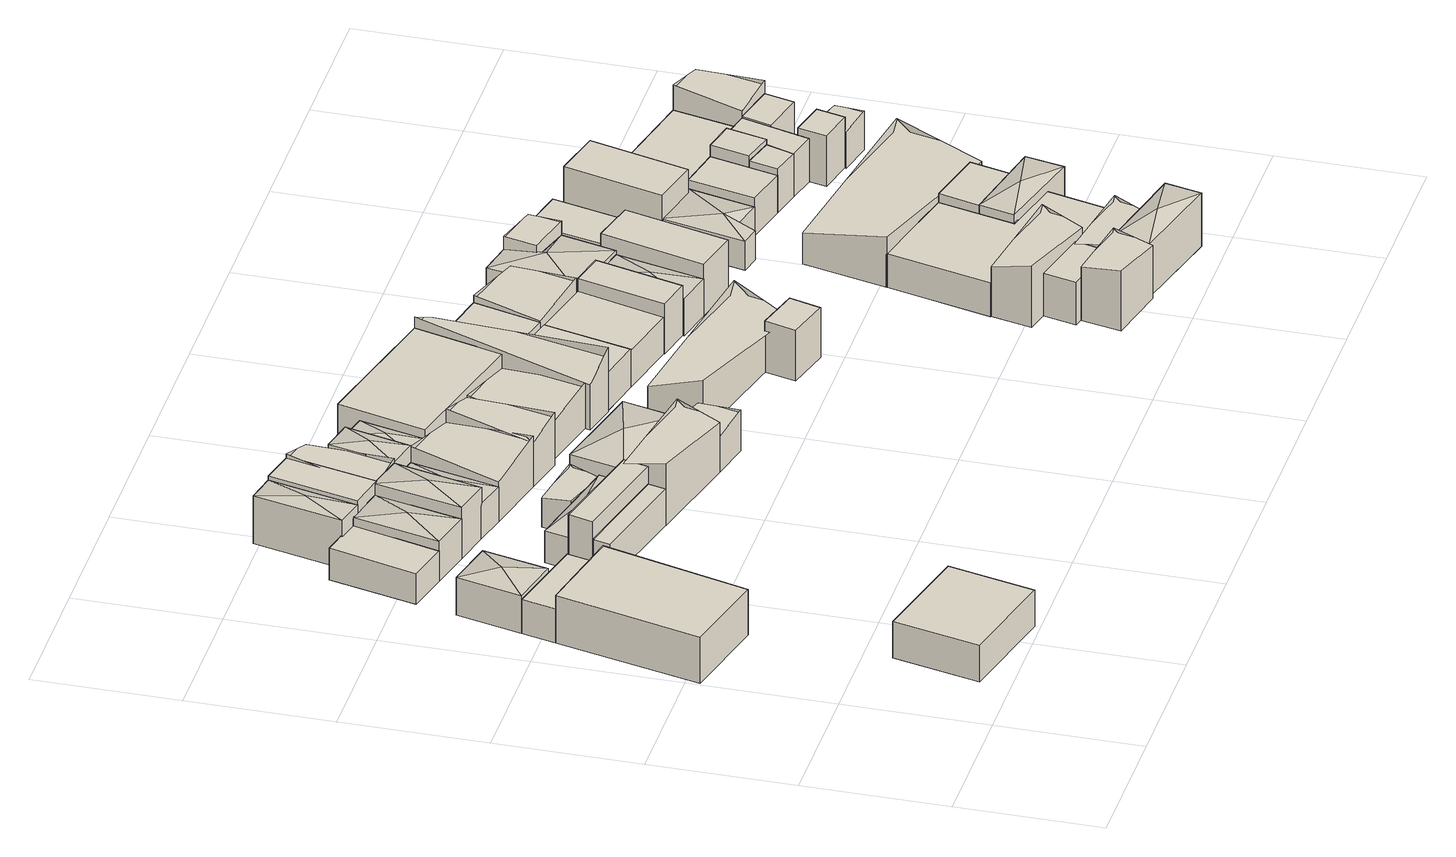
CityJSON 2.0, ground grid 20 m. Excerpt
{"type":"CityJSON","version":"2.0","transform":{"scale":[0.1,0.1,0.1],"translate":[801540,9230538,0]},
"CityObjects":{
"building1":{"type":"Building","attributes":{"Building Type":"Residential","Roof Shape":"flat","Roof Material":"Concrete Aluminum Tile","Roof Material Code":2,"Roof Direction":"northwest","Building Height":5.43,"Roof Slope":5.6,"Footprint Area":183.67,"Solar PV Capacity Low":23,"Solar PV Capacity High":30.2,"Solar Annual Energy Low":33160,"Solar Annual Energy High":43702,"Suitable PV Area":137.29},"geometry":[{"type":"MultiSurface","lod":"2.2","boundaries":[[[0,1,2,3]],[[3,2,4,5]],[[2,1,6,4]],[[1,0,7,6]],[[0,3,5,7]],[[5,4,6,7]]]}]},
"building2":{"type":"Building","attributes":{"Building Type":"Residential","Roof Shape":"shed","Roof Material":"Concrete Aluminum Tile","Roof Material Code":2,"Roof Direction":"northwest","Building Height":6.74,"Roof Slope":12.1,"Footprint Area":270.29,"Solar PV Capacity Low":33.84,"Solar PV Capacity High":44.45,"Solar Annual Energy Low":48800,"Solar Annual Energy High":64314,"Suitable PV Area":202.04},"geometry":[{"type":"MultiSurface","lod":"2.2","boundaries":[[[8,9,10,11]],[[11,10,12,13]],[[10,9,14,12]],[[9,8,15,14]],[[8,11,13,15]],[[13,12,14,15]]]}]},
"building3":{"type":"Building","attributes":{"Building Type":"Residential","Roof Shape":"flat","Roof Material":"Concrete Glazed Tile","Roof Material Code":1,"Roof Direction":"northwest","Building Height":5.1,"Roof Slope":11.7,"Footprint Area":59.29,"Solar PV Capacity Low":7.42,"Solar PV Capacity High":9.75,"Solar Annual Energy Low":10704,"Solar Annual Energy High":14107,"Suitable PV Area":44.32},"geometry":[{"type":"MultiSurface","lod":"2.2","boundaries":[[[16,8,17,18]],[[18,17,19,20]],[[17,8,21,19]],[[8,16,22,21]],[[16,18,20,22]],[[20,19,21,22]]]}]},
"building4":{"type":"Building","attributes":{"Building Type":"Residential","Roof Shape":"hip","Roof Material":"Concrete Aluminum Tile","Roof Material Code":2,"Roof Direction":"northwest","Building Height":5.61,"Roof Slope":27.7,"Footprint Area":67.45,"Solar PV Capacity Low":8.45,"Solar PV Capacity High":11.09,"Solar Annual Energy Low":12178,"Solar Annual Energy High":16049,"Suitable PV Area":50.42},"geometry":[{"type":"MultiSurface","lod":"2.2","boundaries":[[[23,16,24,25]],[[25,24,26,27]],[[24,16,28,26]],[[16,23,29,28]],[[23,25,27,29]],[[27,26,30]],[[26,28,30]],[[28,29,30]],[[29,27,30]]]}]},
"building5":{"type":"Building","attributes":{"Building Type":"Residential","Roof Shape":"shed","Roof Material":"Concrete Aluminum Tile","Roof Material Code":2,"Roof Direction":"northwest","Building Height":4.45,"Roof Slope":16.1,"Footprint Area":76.56,"Solar PV Capacity Low":9.59,"Solar PV Capacity High":12.59,"Solar Annual Energy Low":13823,"Solar Annual Energy High":18217,"Suitable PV Area":57.23},"geometry":[{"type":"MultiSurface","lod":"2.2","boundaries":[[[31,32,33,34]],[[34,33,35,36]],[[33,32,37,35]],[[32,31,38,37]],[[31,34,36,38]],[[36,35,37,38]]]}]},
"building6":{"type":"Building","attributes":{"Building Type":"Residential","Roof Shape":"hip","Roof Material":"Concrete Aluminum Tile","Roof Material Code":2,"Roof Direction":"northwest","Building Height":5.89,"Roof Slope":29.5,"Footprint Area":74.13,"Solar PV Capacity Low":9.28,"Solar PV Capacity High":12.19,"Solar Annual Energy Low":13384,"Solar Annual Energy High":17639,"Suitable PV Area":55.41},"geometry":[{"type":"MultiSurface","lod":"2.2","boundaries":[[[39,34,40,41]],[[41,40,42,43]],[[40,34,44,42]],[[34,39,45,44]],[[39,41,43,45]],[[43,42,46]],[[42,44,46]],[[44,45,46]],[[45,43,46]]]}]},
"building7":{"type":"Building","attributes":{"Building Type":"Residential","Roof Shape":"flat","Roof Material":"Asbestos Sheet","Roof Material Code":4,"Roof Direction":"northwest","Building Height":5.39,"Roof Slope":10.5,"Footprint Area":37.2,"Solar PV Capacity Low":4.66,"Solar PV Capacity High":6.12,"Solar Annual Energy Low":6716,"Solar Annual Energy High":8851,"Suitable PV Area":27.81},"geometry":[{"type":"MultiSurface","lod":"2.2","boundaries":[[[47,48,49,50]],[[50,49,51,52]],[[49,48,53,51]],[[48,47,54,53]],[[47,50,52,54]],[[52,51,53,54]]]}]},
"building8":{"type":"Building","attributes":{"Building Type":"Residential","Roof Shape":"shed","Roof Material":"Asbestos Sheet","Roof Material Code":4,"Roof Direction":"northwest","Building Height":7.97,"Roof Slope":11.5,"Footprint Area":52.42,"Solar PV Capacity Low":6.56,"Solar PV Capacity High":8.62,"Solar Annual Energy Low":9465,"Solar Annual Energy High":12474,"Suitable PV Area":39.19},"geometry":[{"type":"MultiSurface","lod":"2.2","boundaries":[[[50,49,55,56]],[[56,55,57,58]],[[55,49,59,57]],[[49,50,60,59]],[[50,56,58,60]],[[58,57,59,60]]]}]},
"building9":{"type":"Building","attributes":{"Building Type":"Residential","Roof Shape":"hip","Roof Material":"Concrete Aluminum Tile","Roof Material Code":2,"Roof Direction":"northwest","Building Height":7.11,"Roof Slope":25.4,"Footprint Area":53.16,"Solar PV Capacity Low":6.66,"Solar PV Capacity High":8.74,"Solar Annual Energy Low":9598,"Solar Annual Energy High":12650,"Suitable PV Area":39.74},"geometry":[{"type":"MultiSurface","lod":"2.2","boundaries":[[[61,62,63,64]],[[64,63,65,66]],[[63,62,67,65]],[[62,61,68,67]],[[61,64,66,68]],[[66,65,69]],[[65,67,69]],[[67,68,69]],[[68,66,69]]]}]},
"building10":{"type":"Building","attributes":{"Building Type":"Residential","Roof Shape":"hip","Roof Material":"Asbestos Sheet","Roof Material Code":4,"Roof Direction":"northwest","Building Height":4.75,"Roof Slope":25,"Footprint Area":51.62,"Solar PV Capacity Low":6.46,"Solar PV Capacity High":8.49,"Solar Annual Energy Low":9319,"Solar Annual Energy High":12282,"Suitable PV Area":38.58},"geometry":[{"type":"MultiSurface","lod":"2.2","boundaries":[[[70,56,55,71]],[[71,55,72,73]],[[55,56,74,72]],[[56,70,75,74]],[[70,71,73,75]],[[73,72,76]],[[72,74,76]],[[74,75,76]],[[75,73,76]]]}]},
"building11":{"type":"Building","attributes":{"Building Type":"Residential","Roof Shape":"hip","Roof Material":"Concrete Aluminum Tile","Roof Material Code":2,"Roof Direction":"northwest","Building Height":7.61,"Roof Slope":29.6,"Footprint Area":67.75,"Solar PV Capacity Low":8.48,"Solar PV Capacity High":11.14,"Solar Annual Energy Low":12231,"Solar Annual Energy High":16120,"Suitable PV Area":50.64},"geometry":[{"type":"MultiSurface","lod":"2.2","boundaries":[[[77,78,40,79]],[[79,40,80,81]],[[40,78,82,80]],[[78,77,83,82]],[[77,79,81,83]],[[81,80,84]],[[80,82,84]],[[82,83,84]],[[83,81,84]]]}]},
"building12":{"type":"Building","attributes":{"Building Type":"Residential","Roof Shape":"flat","Roof Material":"Asbestos Sheet","Roof Material Code":4,"Roof Direction":"northwest","Building Height":7.69,"Roof Slope":10.2,"Footprint Area":67.09,"Solar PV Capacity Low":8.4,"Solar PV Capacity High":11.03,"Solar Annual Energy Low":12112,"Solar Annual Energy High":15962,"Suitable PV Area":50.15},"geometry":[{"type":"MultiSurface","lod":"2.2","boundaries":[[[85,64,63,86]],[[86,63,87,88]],[[63,64,89,87]],[[64,85,90,89]],[[85,86,88,90]],[[88,87,89,90]]]}]},
"building13":{"type":"Building","attributes":{"Building Type":"Residential","Roof Shape":"gable","Roof Material":"Concrete Aluminum Tile","Roof Material Code":2,"Roof Direction":"northwest","Building Height":4.35,"Roof Slope":25.2,"Footprint Area":32.32,"Solar PV Capacity Low":4.05,"Solar PV Capacity High":5.31,"Solar Annual Energy Low":5835,"Solar Annual Energy High":7690,"Suitable PV Area":24.16},"geometry":[{"type":"MultiSurface","lod":"2.2","boundaries":[[[91,92,71,93]],[[93,71,94,95]],[[71,92,96,94]],[[92,91,97,96]],[[91,93,95,97]],[[95,94,96,97]]]}]},
"building14":{"type":"Building","attributes":{"Building Type":"Residential","Roof Shape":"hip","Roof Material":"Asbestos Sheet","Roof Material Code":4,"Roof Direction":"northwest","Building Height":5.22,"Roof Slope":28.4,"Footprint Area":57.18,"Solar PV Capacity Low":7.16,"Solar PV Capacity High":9.4,"Solar Annual Energy Low":10323,"Solar Annual Energy High":13605,"Suitable PV Area":42.74},"geometry":[{"type":"MultiSurface","lod":"2.2","boundaries":[[[77,98,99,100]],[[100,99,101,102]],[[99,98,103,101]],[[98,77,104,103]],[[77,100,102,104]],[[102,101,105]],[[101,103,105]],[[103,104,105]],[[104,102,105]]]}]},
"building15":{"type":"Building","attributes":{"Building Type":"Residential","Roof Shape":"gable","Roof Material":"Concrete Aluminum Tile","Roof Material Code":2,"Roof Direction":"northwest","Building Height":6.7,"Roof Slope":31.9,"Footprint Area":67.91,"Solar PV Capacity Low":8.5,"Solar PV Capacity High":11.17,"Solar Annual Energy Low":12260,"Solar Annual Energy High":16158,"Suitable PV Area":50.76},"geometry":[{"type":"MultiSurface","lod":"2.2","boundaries":[[[106,78,77,107]],[[107,77,108,109]],[[77,78,110,108]],[[78,106,111,110]],[[106,107,109,111]],[[109,108,110,111]]]}]},
"building16":{"type":"Building","attributes":{"Building Type":"Residential","Roof Shape":"gable","Roof Material":"Asbestos Sheet","Roof Material Code":4,"Roof Direction":"northwest","Building Height":7.39,"Roof Slope":30.8,"Footprint Area":87.04,"Solar PV Capacity Low":10.9,"Solar PV Capacity High":14.31,"Solar Annual Energy Low":15715,"Solar Annual Energy High":20711,"Suitable PV Area":65.07},"geometry":[{"type":"MultiSurface","lod":"2.2","boundaries":[[[112,113,114,55]],[[55,114,115,116]],[[114,113,117,115]],[[113,112,118,117]],[[112,55,116,118]],[[116,115,117,118]]]}]},
"building17":{"type":"Building","attributes":{"Building Type":"Residential","Roof Shape":"hip","Roof Material":"Concrete Aluminum Tile","Roof Material Code":2,"Roof Direction":"northwest","Building Height":7.71,"Roof Slope":25.7,"Footprint Area":42.96,"Solar PV Capacity Low":5.38,"Solar PV Capacity High":7.06,"Solar Annual Energy Low":7756,"Solar Annual Energy High":10222,"Suitable PV Area":32.11},"geometry":[{"type":"MultiSurface","lod":"2.2","boundaries":[[[119,120,77,100]],[[100,77,121,122]],[[77,120,123,121]],[[120,119,124,123]],[[119,100,122,124]],[[122,121,125]],[[121,123,125]],[[123,124,125]],[[124,122,125]]]}]},
"building18":{"type":"Building","attributes":{"Building Type":"Residential","Roof Shape":"gable","Roof Material":"Concrete Aluminum Tile","Roof Material Code":2,"Roof Direction":"northwest","Building Height":5.86,"Roof Slope":34.8,"Footprint Area":117.29,"Solar PV Capacity Low":14.69,"Solar PV Capacity High":19.29,"Solar Annual Energy Low":21176,"Solar Annual Energy High":27908,"Suitable PV Area":87.67},"geometry":[{"type":"MultiSurface","lod":"2.2","boundaries":[[[100,99,126,127]],[[127,126,128,129]],[[126,99,130,128]],[[99,100,131,130]],[[100,127,129,131]],[[129,128,130,131]]]}]},
"building19":{"type":"Building","attributes":{"Building Type":"Residential","Roof Shape":"hip","Roof Material":"Concrete Aluminum Tile","Roof Material Code":2,"Roof Direction":"northwest","Building Height":6.49,"Roof Slope":27.9,"Footprint Area":109.68,"Solar PV Capacity Low":13.73,"Solar PV Capacity High":18.04,"Solar Annual Energy Low":19802,"Solar Annual Energy High":26097,"Suitable PV Area":81.98},"geometry":[{"type":"MultiSurface","lod":"2.2","boundaries":[[[93,55,114,132]],[[132,114,133,134]],[[114,55,135,133]],[[55,93,136,135]],[[93,132,134,136]],[[134,133,137]],[[133,135,137]],[[135,136,137]],[[136,134,137]]]}]},
"building20":{"type":"Building","attributes":{"Building Type":"Residential","Roof Shape":"hip","Roof Material":"Concrete Aluminum Tile","Roof Material Code":2,"Roof Direction":"northwest","Building Height":6.54,"Roof Slope":29.7,"Footprint Area":36.86,"Solar PV Capacity Low":4.62,"Solar PV Capacity High":6.06,"Solar Annual Energy Low":6655,"Solar Annual Energy High":8771,"Suitable PV Area":27.55},"geometry":[{"type":"MultiSurface","lod":"2.2","boundaries":[[[119,100,138,139]],[[139,138,140,141]],[[138,100,142,140]],[[100,119,143,142]],[[119,139,141,143]],[[141,140,144]],[[140,142,144]],[[142,143,144]],[[143,141,144]]]}]},
"building21":{"type":"Building","attributes":{"Building Type":"Residential","Roof Shape":"gable","Roof Material":"Concrete Aluminum Tile","Roof Material Code":2,"Roof Direction":"northwest","Building Height":6.49,"Roof Slope":28.7,"Footprint Area":70.98,"Solar PV Capacity Low":8.89,"Solar PV Capacity High":11.67,"Solar Annual Energy Low":12815,"Solar Annual Energy High":16890,"Suitable PV Area":53.06},"geometry":[{"type":"MultiSurface","lod":"2.2","boundaries":[[[145,127,126,146]],[[146,126,147,148]],[[126,127,149,147]],[[127,145,150,149]],[[145,146,148,150]],[[148,147,149,150]]]}]},
"building22":{"type":"Building","attributes":{"Building Type":"Residential","Roof Shape":"gable","Roof Material":"Concrete Aluminum Tile","Roof Material Code":2,"Roof Direction":"northwest","Building Height":5.32,"Roof Slope":31.2,"Footprint Area":34.98,"Solar PV Capacity Low":4.38,"Solar PV Capacity High":5.75,"Solar Annual Energy Low":6316,"Solar Annual Energy High":8324,"Suitable PV Area":26.15},"geometry":[{"type":"MultiSurface","lod":"2.2","boundaries":[[[113,151,152,114]],[[114,152,153,154]],[[152,151,155,153]],[[151,113,156,155]],[[113,114,154,156]],[[154,153,155,156]]]}]},
"building23":{"type":"Building","attributes":{"Building Type":"Residential","Roof Shape":"gable","Roof Material":"Concrete Aluminum Tile","Roof Material Code":2,"Roof Direction":"northwest","Building Height":5.48,"Roof Slope":29.1,"Footprint Area":112.73,"Solar PV Capacity Low":14.11,"Solar PV Capacity High":18.54,"Solar Annual Energy Low":20353,"Solar Annual Energy High":26824,"Suitable PV Area":84.27},"geometry":[{"type":"MultiSurface","lod":"2.2","boundaries":[[[145,157,158,159]],[[159,158,160,161]],[[158,157,162,160]],[[157,145,163,162]],[[145,159,161,163]],[[161,160,162,163]]]}]},
"building24":{"type":"Building","attributes":{"Building Type":"Residential","Roof Shape":"shed","Roof Material":"Concrete Aluminum Tile","Roof Material Code":2,"Roof Direction":"northwest","Building Height":7.65,"Roof Slope":13.8,"Footprint Area":258.66,"Solar PV Capacity Low":32.39,"Solar PV Capacity High":42.54,"Solar Annual Energy Low":46700,"Solar Annual Energy High":61546,"Suitable PV Area":193.35},"geometry":[{"type":"MultiSurface","lod":"2.2","boundaries":[[[164,138,159,165]],[[165,159,166,167]],[[159,138,168,166]],[[138,164,169,168]],[[164,165,167,169]],[[167,166,168,169]]]}]},
"building25":{"type":"Building","attributes":{"Building Type":"Residential","Roof Shape":"gable","Roof Material":"Concrete Aluminum Tile","Roof Material Code":2,"Roof Direction":"northwest","Building Height":6.69,"Roof Slope":33,"Footprint Area":123.91,"Solar PV Capacity Low":15.51,"Solar PV Capacity High":20.38,"Solar Annual Energy Low":22371,"Solar Annual Energy High":29483,"Suitable PV Area":92.62},"geometry":[{"type":"MultiSurface","lod":"2.2","boundaries":[[[170,165,171,172]],[[172,171,173,174]],[[171,165,175,173]],[[165,170,176,175]],[[170,172,174,176]],[[174,173,175,176]]]}]},
"building26":{"type":"Building","attributes":{"Building Type":"Residential","Roof Shape":"shed","Roof Material":"Concrete Aluminum Tile","Roof Material Code":2,"Roof Direction":"northwest","Building Height":5.7,"Roof Slope":10.5,"Footprint Area":78.98,"Solar PV Capacity Low":9.89,"Solar PV Capacity High":12.99,"Solar Annual Energy Low":14259,"Solar Annual Energy High":18792,"Suitable PV Area":59.04},"geometry":[{"type":"MultiSurface","lod":"2.2","boundaries":[[[177,178,179,180]],[[180,179,181,182]],[[179,178,183,181]],[[178,177,184,183]],[[177,180,182,184]],[[182,181,183,184]]]}]},
"building27":{"type":"Building","attributes":{"Building Type":"Residential","Roof Shape":"gable","Roof Material":"Concrete Aluminum Tile","Roof Material Code":2,"Roof Direction":"northwest","Building Height":4.54,"Roof Slope":32.8,"Footprint Area":179.78,"Solar PV Capacity Low":22.51,"Solar PV Capacity High":29.56,"Solar Annual Energy Low":32458,"Solar Annual Energy High":42777,"Suitable PV Area":134.38},"geometry":[{"type":"MultiSurface","lod":"2.2","boundaries":[[[185,186,187,188]],[[188,187,189,190]],[[187,186,191,189]],[[186,185,192,191]],[[185,188,190,192]],[[190,189,191,192]]]}]},
"building28":{"type":"Building","attributes":{"Building Type":"Residential","Roof Shape":"shed","Roof Material":"Concrete Aluminum Tile","Roof Material Code":2,"Roof Direction":"northwest","Building Height":7.43,"Roof Slope":13.1,"Footprint Area":28.15,"Solar PV Capacity Low":3.53,"Solar PV Capacity High":4.63,"Solar Annual Energy Low":5083,"Solar Annual Energy High":6699,"Suitable PV Area":21.05},"geometry":[{"type":"MultiSurface","lod":"2.2","boundaries":[[[187,193,194,195]],[[195,194,196,197]],[[194,193,198,196]],[[193,187,199,198]],[[187,195,197,199]],[[197,196,198,199]]]}]},
"building29":{"type":"Building","attributes":{"Building Type":"Residential","Roof Shape":"shed","Roof Material":"Concrete Aluminum Tile","Roof Material Code":2,"Roof Direction":"northwest","Building Height":6.75,"Roof Slope":11.3,"Footprint Area":50.5,"Solar PV Capacity Low":6.32,"Solar PV Capacity High":8.3,"Solar Annual Energy Low":9117,"Solar Annual Energy High":12015,"Suitable PV Area":37.75},"geometry":[{"type":"MultiSurface","lod":"2.2","boundaries":[[[200,201,202,203]],[[203,202,204,205]],[[202,201,206,204]],[[201,200,207,206]],[[200,203,205,207]],[[205,204,206,207]]]}]},
"building30":{"type":"Building","attributes":{"Building Type":"Residential","Roof Shape":"shed","Roof Material":"Concrete Aluminum Tile","Roof Material Code":2,"Roof Direction":"northwest","Building Height":5.36,"Roof Slope":19.1,"Footprint Area":113.37,"Solar PV Capacity Low":14.19,"Solar PV Capacity High":18.64,"Solar Annual Energy Low":20468,"Solar Annual Energy High":26976,"Suitable PV Area":84.74},"geometry":[{"type":"MultiSurface","lod":"2.2","boundaries":[[[180,179,208,209]],[[209,208,210,211]],[[208,179,212,210]],[[179,180,182,212]],[[180,209,211,182]],[[211,210,212,182]]]}]},
"building31":{"type":"Building","attributes":{"Building Type":"Residential","Roof Shape":"gable","Roof Material":"Concrete Aluminum Tile","Roof Material Code":2,"Roof Direction":"northwest","Building Height":6.89,"Roof Slope":28.4,"Footprint Area":92.4,"Solar PV Capacity Low":11.57,"Solar PV Capacity High":15.2,"Solar Annual Energy Low":16683,"Solar Annual Energy High":21987,"Suitable PV Area":69.07},"geometry":[{"type":"MultiSurface","lod":"2.2","boundaries":[[[203,202,213,214]],[[214,213,215,216]],[[213,202,217,215]],[[202,203,218,217]],[[203,214,216,218]],[[216,215,217,218]]]}]},
"building32":{"type":"Building","attributes":{"Building Type":"Residential","Roof Shape":"shed","Roof Material":"Concrete Aluminum Tile","Roof Material Code":2,"Roof Direction":"northwest","Building Height":7.4,"Roof Slope":17.3,"Footprint Area":60.34,"Solar PV Capacity Low":7.56,"Solar PV Capacity High":9.92,"Solar Annual Energy Low":10895,"Solar Annual Energy High":14358,"Suitable PV Area":45.11},"geometry":[{"type":"MultiSurface","lod":"2.2","boundaries":[[[219,220,221,222]],[[222,221,223,224]],[[221,220,225,223]],[[220,219,226,225]],[[219,222,224,226]],[[224,223,225,226]]]}]},
"building33":{"type":"Building","attributes":{"Building Type":"Residential","Roof Shape":"gable","Roof Material":"Concrete Aluminum Tile","Roof Material Code":2,"Roof Direction":"northwest","Building Height":7.88,"Roof Slope":30.9,"Footprint Area":48.87,"Solar PV Capacity Low":6.12,"Solar PV Capacity High":8.04,"Solar Annual Energy Low":8823,"Solar Annual Energy High":11627,"Suitable PV Area":36.53},"geometry":[{"type":"MultiSurface","lod":"2.2","boundaries":[[[227,228,229,230]],[[230,229,231,232]],[[229,228,233,231]],[[228,227,234,233]],[[227,230,232,234]],[[232,231,233,234]]]}]},
"building34":{"type":"Building","attributes":{"Building Type":"Residential","Roof Shape":"hip","Roof Material":"Concrete Aluminum Tile","Roof Material Code":2,"Roof Direction":"northwest","Building Height":5.47,"Roof Slope":28.7,"Footprint Area":67.12,"Solar PV Capacity Low":8.4,"Solar PV Capacity High":11.04,"Solar Annual Energy Low":12118,"Solar Annual Energy High":15970,"Suitable PV Area":50.17},"geometry":[{"type":"MultiSurface","lod":"2.2","boundaries":[[[235,222,236,237]],[[237,236,238,239]],[[236,222,240,238]],[[222,235,241,240]],[[235,237,239,241]],[[239,238,242]],[[238,240,242]],[[240,241,242]],[[241,239,242]]]}]},
"building35":{"type":"Building","attributes":{"Building Type":"Residential","Roof Shape":"flat","Roof Material":"Concrete Aluminum Tile","Roof Material Code":2,"Roof Direction":"northwest","Building Height":6.3,"Roof Slope":5.4,"Footprint Area":41.97,"Solar PV Capacity Low":5.25,"Solar PV Capacity High":6.9,"Solar Annual Energy Low":7577,"Solar Annual Energy High":9985,"Suitable PV Area":31.37},"geometry":[{"type":"MultiSurface","lod":"2.2","boundaries":[[[243,244,245,246]],[[246,245,247,248]],[[245,244,249,247]],[[244,243,250,249]],[[243,246,248,250]],[[248,247,249,250]]]}]},
"building36":{"type":"Building","attributes":{"Building Type":"Residential","Roof Shape":"gable","Roof Material":"Concrete Aluminum Tile","Roof Material Code":2,"Roof Direction":"northwest","Building Height":7.27,"Roof Slope":33.5,"Footprint Area":78.57,"Solar PV Capacity Low":9.84,"Solar PV Capacity High":12.92,"Solar Annual Energy Low":14185,"Solar Annual Energy High":18694,"Suitable PV Area":58.73},"geometry":[{"type":"MultiSurface","lod":"2.2","boundaries":[[[251,252,253,254]],[[254,253,255,256]],[[253,252,257,255]],[[252,251,258,257]],[[251,254,256,258]],[[256,255,257,258]]]}]},
"building37":{"type":"Building","attributes":{"Building Type":"Residential","Roof Shape":"hip","Roof Material":"Concrete Aluminum Tile","Roof Material Code":2,"Roof Direction":"northwest","Building Height":6.09,"Roof Slope":20.1,"Footprint Area":109.15,"Solar PV Capacity Low":13.67,"Solar PV Capacity High":17.95,"Solar Annual Energy Low":19706,"Solar Annual Energy High":25971,"Suitable PV Area":81.59},"geometry":[{"type":"MultiSurface","lod":"2.2","boundaries":[[[259,260,261,213,235,262]],[[262,235,263,264]],[[235,213,265,263]],[[213,261,266,265]],[[261,260,267,266]],[[260,259,268,267]],[[259,262,264,268]],[[264,263,269]],[[263,265,269]],[[265,266,269]],[[266,267,269]],[[267,268,269]],[[268,264,269]]]}]},
"building38":{"type":"Building","attributes":{"Building Type":"Residential","Roof Shape":"shed","Roof Material":"Concrete Aluminum Tile","Roof Material Code":2,"Roof Direction":"northwest","Building Height":7.58,"Roof Slope":16.9,"Footprint Area":97.98,"Solar PV Capacity Low":12.27,"Solar PV Capacity High":16.11,"Solar Annual Energy Low":17689,"Solar Annual Energy High":23312,"Suitable PV Area":73.24},"geometry":[{"type":"MultiSurface","lod":"2.2","boundaries":[[[270,271,237,272]],[[272,237,273,274]],[[237,271,275,273]],[[271,270,276,275]],[[270,272,274,276]],[[274,273,275,276]]]}]},
"building39":{"type":"Building","attributes":{"Building Type":"Residential","Roof Shape":"gable","Roof Material":"Concrete Aluminum Tile","Roof Material Code":2,"Roof Direction":"northwest","Building Height":7.78,"Roof Slope":25,"Footprint Area":28.81,"Solar PV Capacity Low":3.61,"Solar PV Capacity High":4.74,"Solar Annual Energy Low":5201,"Solar Annual Energy High":6854,"Suitable PV Area":21.53},"geometry":[{"type":"MultiSurface","lod":"2.2","boundaries":[[[260,259,262,277]],[[277,262,278,279]],[[262,259,280,278]],[[259,260,281,280]],[[260,277,279,281]],[[279,278,280,281]]]}]},
"building40":{"type":"Building","attributes":{"Building Type":"Residential","Roof Shape":"gable","Roof Material":"Concrete Aluminum Tile","Roof Material Code":2,"Roof Direction":"northwest","Building Height":5.87,"Roof Slope":31.4,"Footprint Area":51.85,"Solar PV Capacity Low":6.49,"Solar PV Capacity High":8.53,"Solar Annual Energy Low":9361,"Solar Annual Energy High":12337,"Suitable PV Area":38.76},"geometry":[{"type":"MultiSurface","lod":"2.2","boundaries":[[[245,282,283,246]],[[246,283,284,285]],[[283,282,286,284]],[[282,245,287,286]],[[245,246,285,287]],[[285,284,286,287]]]}]},
"building41":{"type":"Building","attributes":{"Building Type":"Residential","Roof Shape":"hip","Roof Material":"Concrete Glazed Tile","Roof Material Code":1,"Roof Direction":"northwest","Building Height":7.91,"Roof Slope":29.2,"Footprint Area":70.11,"Solar PV Capacity Low":8.78,"Solar PV Capacity High":11.53,"Solar Annual Energy Low":12657,"Solar Annual Energy High":16681,"Suitable PV Area":52.4},"geometry":[{"type":"MultiSurface","lod":"2.2","boundaries":[[[288,289,290,291]],[[291,290,292,293]],[[290,289,294,292]],[[289,288,295,294]],[[288,291,293,295]],[[293,292,296]],[[292,294,296]],[[294,295,296]],[[295,293,296]]]}]},
"building42":{"type":"Building","attributes":{"Building Type":"Residential","Roof Shape":"flat","Roof Material":"Concrete Aluminum Tile","Roof Material Code":2,"Roof Direction":"northwest","Building Height":4.96,"Roof Slope":13.3,"Footprint Area":289.5,"Solar PV Capacity Low":36.25,"Solar PV Capacity High":47.61,"Solar Annual Energy Low":52267,"Solar Annual Energy High":68884,"Suitable PV Area":216.4},"geometry":[{"type":"MultiSurface","lod":"2.2","boundaries":[[[297,298,299,300,301,302,253,283]],[[283,253,303,304]],[[253,302,305,303]],[[302,301,306,305]],[[301,300,307,306]],[[300,299,308,307]],[[299,298,309,308]],[[298,297,310,309]],[[297,283,304,310]],[[304,303,305,306,307,308,309,310]]]}]},
"building43":{"type":"Building","attributes":{"Building Type":"Residential","Roof Shape":"flat","Roof Material":"Concrete Aluminum Tile","Roof Material Code":2,"Roof Direction":"northwest","Building Height":6.43,"Roof Slope":14.5,"Footprint Area":68.25,"Solar PV Capacity Low":8.55,"Solar PV Capacity High":11.22,"Solar Annual Energy Low":12323,"Solar Annual Energy High":16240,"Suitable PV Area":51.02},"geometry":[{"type":"MultiSurface","lod":"2.2","boundaries":[[[311,277,271,270]],[[270,271,312,313]],[[271,277,314,312]],[[277,311,315,314]],[[311,270,313,315]],[[313,312,314,315]]]}]},
"building44":{"type":"Building","attributes":{"Building Type":"Residential","Roof Shape":"hip","Roof Material":"Concrete Aluminum Tile","Roof Material Code":2,"Roof Direction":"northwest","Building Height":4.27,"Roof Slope":21.9,"Footprint Area":80.96,"Solar PV Capacity Low":10.14,"Solar PV Capacity High":13.31,"Solar Annual Energy Low":14616,"Solar Annual Energy High":19263,"Suitable PV Area":60.52},"geometry":[{"type":"MultiSurface","lod":"2.2","boundaries":[[[316,317,318,319,320,321]],[[321,320,322,323]],[[320,319,324,322]],[[319,318,325,324]],[[318,317,326,325]],[[317,316,327,326]],[[316,321,323,327]],[[323,322,328]],[[322,324,328]],[[324,325,328]],[[325,326,328]],[[326,327,328]],[[327,323,328]]]}]},
"building45":{"type":"Building","attributes":{"Building Type":"Residential","Roof Shape":"hip","Roof Material":"Concrete Aluminum Tile","Roof Material Code":2,"Roof Direction":"northwest","Building Height":6.25,"Roof Slope":23.5,"Footprint Area":69.03,"Solar PV Capacity Low":8.64,"Solar PV Capacity High":11.35,"Solar Annual Energy Low":12464,"Solar Annual Energy High":16426,"Suitable PV Area":51.6},"geometry":[{"type":"MultiSurface","lod":"2.2","boundaries":[[[329,298,330,331]],[[331,330,332,333]],[[330,298,334,332]],[[298,329,335,334]],[[329,331,333,335]],[[333,332,336]],[[332,334,336]],[[334,335,336]],[[335,333,336]]]}]},
"building46":{"type":"Building","attributes":{"Building Type":"Residential","Roof Shape":"gable","Roof Material":"Concrete Aluminum Tile","Roof Material Code":2,"Roof Direction":"northwest","Building Height":4.57,"Roof Slope":29,"Footprint Area":307.29,"Solar PV Capacity Low":38.47,"Solar PV Capacity High":50.53,"Solar Annual Energy Low":55480,"Solar Annual Energy High":73118,"Suitable PV Area":229.7},"geometry":[{"type":"MultiSurface","lod":"2.2","boundaries":[[[337,338,339,340]],[[340,339,341,342]],[[339,338,343,341]],[[338,337,344,343]],[[337,340,342,344]],[[342,341,343,344]]]}]},
"building47":{"type":"Building","attributes":{"Building Type":"Residential","Roof Shape":"shed","Roof Material":"Concrete Aluminum Tile","Roof Material Code":2,"Roof Direction":"northwest","Building Height":6.12,"Roof Slope":12.1,"Footprint Area":50.09,"Solar PV Capacity Low":6.27,"Solar PV Capacity High":8.24,"Solar Annual Energy Low":9044,"Solar Annual Energy High":11919,"Suitable PV Area":37.44},"geometry":[{"type":"MultiSurface","lod":"2.2","boundaries":[[[299,329,345,346]],[[346,345,347,348]],[[345,329,349,347]],[[329,299,350,349]],[[299,346,348,350]],[[348,347,349,350]]]}]},
"building48":{"type":"Building","attributes":{"Building Type":"Residential","Roof Shape":"shed","Roof Material":"Metal Sheet","Roof Material Code":5,"Roof Direction":"northwest","Building Height":7.82,"Roof Slope":19.6,"Footprint Area":100.47,"Solar PV Capacity Low":12.58,"Solar PV Capacity High":16.52,"Solar Annual Energy Low":18139,"Solar Annual Energy High":23906,"Suitable PV Area":75.1},"geometry":[{"type":"MultiSurface","lod":"2.2","boundaries":[[[351,352,353,354]],[[354,353,355,356]],[[353,352,357,355]],[[352,351,358,357]],[[351,354,356,358]],[[356,355,357,358]]]}]},
"building49":{"type":"Building","attributes":{"Building Type":"Residential","Roof Shape":"flat","Roof Material":"Concrete Aluminum Tile","Roof Material Code":2,"Roof Direction":"northwest","Building Height":5.57,"Roof Slope":8.1,"Footprint Area":58.85,"Solar PV Capacity Low":7.37,"Solar PV Capacity High":9.68,"Solar Annual Energy Low":10624,"Solar Annual Energy High":14002,"Suitable PV Area":43.99},"geometry":[{"type":"MultiSurface","lod":"2.2","boundaries":[[[317,359,360,318]],[[318,360,361,362]],[[360,359,363,361]],[[359,317,364,363]],[[317,318,362,364]],[[362,361,363,364]]]}]},
"building50":{"type":"Building","attributes":{"Building Type":"Residential","Roof Shape":"shed","Roof Material":"Concrete Aluminum Tile","Roof Material Code":2,"Roof Direction":"northwest","Building Height":6.43,"Roof Slope":14.6,"Footprint Area":17.31,"Solar PV Capacity Low":2.17,"Solar PV Capacity High":2.85,"Solar Annual Energy Low":3126,"Solar Annual Energy High":4120,"Suitable PV Area":12.94},"geometry":[{"type":"MultiSurface","lod":"2.2","boundaries":[[[359,365,366,367]],[[367,366,368,369]],[[366,365,370,368]],[[365,359,371,370]],[[359,367,369,371]],[[369,368,370,371]]]}]},
"building51":{"type":"Building","attributes":{"Building Type":"Residential","Roof Shape":"flat","Roof Material":"Concrete Aluminum Tile","Roof Material Code":2,"Roof Direction":"northwest","Building Height":7.28,"Roof Slope":7.9,"Footprint Area":25.07,"Solar PV Capacity Low":3.14,"Solar PV Capacity High":4.12,"Solar Annual Energy Low":4526,"Solar Annual Energy High":5964,"Suitable PV Area":18.74},"geometry":[{"type":"MultiSurface","lod":"2.2","boundaries":[[[367,366,372,360]],[[360,372,373,374]],[[372,366,375,373]],[[366,367,376,375]],[[367,360,374,376]],[[374,373,375,376]]]}]},
"building52":{"type":"Building","attributes":{"Building Type":"Residential","Roof Shape":"flat","Roof Material":"Concrete Aluminum Tile","Roof Material Code":2,"Roof Direction":"northwest","Building Height":4.93,"Roof Slope":7.9,"Footprint Area":154.06,"Solar PV Capacity Low":19.29,"Solar PV Capacity High":25.34,"Solar Annual Energy Low":27815,"Solar Annual Energy High":36658,"Suitable PV Area":115.16},"geometry":[{"type":"MultiSurface","lod":"2.2","boundaries":[[[377,378,379,380]],[[380,379,381,382]],[[379,378,383,381]],[[378,377,384,383]],[[377,380,382,384]],[[382,381,383,384]]]}]},
"building53":{"type":"Building","attributes":{"Building Type":"Residential","Roof Shape":"shed","Roof Material":"Concrete Aluminum Tile","Roof Material Code":2,"Roof Direction":"northwest","Building Height":6.4,"Roof Slope":11.8,"Footprint Area":40.43,"Solar PV Capacity Low":5.06,"Solar PV Capacity High":6.65,"Solar Annual Energy Low":7299,"Solar Annual Energy High":9620,"Suitable PV Area":30.22},"geometry":[{"type":"MultiSurface","lod":"2.2","boundaries":[[[365,385,378,372]],[[372,378,386,387]],[[378,385,388,386]],[[385,365,370,388]],[[365,372,387,370]],[[387,386,388,370]]]}]},
"building54":{"type":"Building","attributes":{"Building Type":"Residential","Roof Shape":"flat","Roof Material":"Concrete Aluminum Tile","Roof Material Code":2,"Roof Direction":"northwest","Building Height":7.51,"Roof Slope":14.3,"Footprint Area":20.05,"Solar PV Capacity Low":2.51,"Solar PV Capacity High":3.3,"Solar Annual Energy Low":3620,"Solar Annual Energy High":4772,"Suitable PV Area":14.99},"geometry":[{"type":"MultiSurface","lod":"2.2","boundaries":[[[389,390,391,392]],[[392,391,393,394]],[[391,390,395,393]],[[390,389,396,395]],[[389,392,394,396]],[[394,393,395,396]]]}]},
"building55":{"type":"Building","attributes":{"Building Type":"Residential","Roof Shape":"gable","Roof Material":"Concrete Aluminum Tile","Roof Material Code":2,"Roof Direction":"northwest","Building Height":5.35,"Roof Slope":31.2,"Footprint Area":20.69,"Solar PV Capacity Low":2.59,"Solar PV Capacity High":3.4,"Solar Annual Energy Low":3735,"Solar Annual Energy High":4923,"Suitable PV Area":15.46},"geometry":[{"type":"MultiSurface","lod":"2.2","boundaries":[[[397,398,399,391]],[[391,399,400,401]],[[399,398,402,400]],[[398,397,403,402]],[[397,391,401,403]],[[401,400,402,403]]]}]},
"building56":{"type":"Building","attributes":{"Building Type":"Residential","Roof Shape":"flat","Roof Material":"Concrete Aluminum Tile","Roof Material Code":2,"Roof Direction":"northwest","Building Height":6.72,"Roof Slope":12,"Footprint Area":26.24,"Solar PV Capacity Low":3.29,"Solar PV Capacity High":4.31,"Solar Annual Energy Low":4737,"Solar Annual Energy High":6243,"Suitable PV Area":19.61},"geometry":[{"type":"MultiSurface","lod":"2.2","boundaries":[[[404,405,406,378]],[[378,406,407,408]],[[406,405,409,407]],[[405,404,410,409]],[[404,378,408,410]],[[408,407,409,410]]]}]},
"building57":{"type":"Building","attributes":{"Building Type":"Residential","Roof Shape":"gable","Roof Material":"Concrete Aluminum Tile","Roof Material Code":2,"Roof Direction":"northwest","Building Height":7.53,"Roof Slope":29.8,"Footprint Area":59.87,"Solar PV Capacity Low":7.5,"Solar PV Capacity High":9.85,"Solar Annual Energy Low":10810,"Solar Annual Energy High":14246,"Suitable PV Area":44.75},"geometry":[{"type":"MultiSurface","lod":"2.2","boundaries":[[[378,406,411,379]],[[379,411,412,413]],[[411,406,414,412]],[[406,378,415,414]],[[378,379,413,415]],[[413,412,414,415]]]}]}
},
"vertices":[
[125,162,0],[97,42,0],[242,8,0],[270,128,0],[242,8,54],[270,128,54],[97,42,54],[125,162,54],
[52,581,0],[5,381,0],[132,352,0],[181,553,0],[132,352,67],[181,553,71],[5,381,68],[52,581,71],
[63,628,0],[171,553,0],[182,600,0],[171,553,51],[182,600,51],[52,581,51],[63,628,51],
[85,719,0],[134,612,0],[155,703,0],[134,612,56],[155,703,56],[63,628,56],[85,719,56],[109,666,65],
[186,881,0],[126,895,0],[97,774,0],[157,760,0],[97,774,45],[157,760,45],[126,895,47],[186,881,47],
[185,879,0],[216,746,0],[244,866,0],[216,746,59],[244,866,59],[157,760,59],[185,879,59],[201,813,67],
[213,552,0],[358,518,0],[364,542,0],[218,576,0],[364,542,54],[218,576,54],[358,518,54],[213,552,54],
[372,576,0],[226,610,0],[372,576,80],[226,610,81],[364,542,80],[218,576,80],
[185,1009,0],[156,886,0],[197,876,0],[226,1000,0],[197,876,71],[226,1000,71],[156,886,71],[185,1009,71],[191,943,78],
[234,643,0],[380,610,0],[372,576,47],[380,610,47],[226,610,47],[234,643,47],[303,610,54],
[297,855,0],[244,868,0],[269,734,0],[216,746,76],[269,734,76],[244,868,76],[297,855,76],[257,801,84],
[277,988,0],[249,865,0],[197,876,77],[249,865,77],[226,1000,77],[277,988,77],
[315,668,0],[305,627,0],[390,651,0],[380,610,43],[390,651,51],[305,627,51],[315,668,43],
[268,734,0],[313,723,0],[341,845,0],[313,723,52],[341,845,52],[268,734,52],[297,855,52],[305,789,59],
[273,989,0],[326,977,0],[297,855,83],[326,977,67],[244,868,67],[273,989,83],
[358,517,0],[497,484,0],[511,543,0],[511,543,91],[372,576,74],[497,484,74],[358,517,91],
[363,936,0],[318,946,0],[297,855,77],[341,845,77],[318,946,77],[363,936,77],[330,896,83],
[404,702,0],[433,823,0],[404,702,76],[433,823,59],[313,723,59],[341,845,76],
[529,618,0],[511,543,65],[529,618,65],[372,576,65],[390,651,65],[451,597,75],
[380,836,0],[401,927,0],[380,836,65],[401,927,65],[341,845,65],[363,936,65],[371,886,71],
[488,810,0],[460,689,0],[404,702,65],[460,689,79],[433,823,79],[488,810,65],
[553,471,0],[567,530,0],[567,530,53],[511,543,61],[553,471,61],[497,484,53],
[461,696,0],[555,674,0],[582,789,0],[555,674,68],[582,789,55],[461,696,55],[488,810,68],
[408,957,0],[610,910,0],[582,789,76],[610,910,79],[380,836,78],[408,957,81],
[658,899,0],[553,667,0],[601,656,0],[553,667,67],[601,656,95],[610,910,95],[658,899,67],
[629,778,0],[602,657,0],[664,643,0],[691,764,0],[664,643,57],[691,764,58],[602,657,57],[629,778,59],
[602,605,0],[583,528,0],[804,473,0],[823,550,0],[804,473,45],[823,550,77],[583,528,77],[602,605,45],
[742,489,0],[731,446,0],[793,430,0],[731,446,75],[793,430,74],[742,489,76],[804,473,75],
[650,869,0],[629,777,0],[681,765,0],[703,857,0],[681,765,67],[703,857,69],[629,777,68],[650,869,69],
[753,623,0],[781,743,0],[753,623,54],[781,743,57],[664,643,54],
[776,743,0],[798,834,0],[776,743,79],[798,834,69],[681,765,69],[703,857,79],
[780,742,0],[752,622,0],[800,611,0],[828,731,0],[800,611,74],[828,731,76],[752,622,74],[780,742,76],
[961,135,0],[949,80,0],[1034,61,0],[1046,115,0],[1034,61,79],[1046,115,89],[949,80,89],[961,135,79],
[880,718,0],[799,609,0],[852,597,0],[799,609,55],[852,597,55],[828,731,55],[880,718,55],[840,664,62],
[960,185,0],[949,138,0],[1032,117,0],[1044,165,0],[1032,117,63],[1044,165,63],[949,138,63],[960,185,63],
[942,247,0],[929,191,0],[1062,160,0],[1075,215,0],[1062,160,73],[1075,215,91],[929,191,91],[942,247,73],
[840,811,0],[847,856,0],[799,866,0],[898,794,0],[880,718,61],[898,794,61],[776,743,61],[799,866,61],[847,856,61],[840,811,61],[840,798,70],
[950,725,0],[886,740,0],[917,582,0],[852,597,76],[917,582,76],[886,740,79],[950,725,78],
[909,840,0],[898,794,82],[909,840,78],[840,811,78],[847,856,80],
[1136,93,0],[1147,140,0],[1147,140,72],[1044,165,59],[1136,93,59],[1032,117,72],
[1046,114,0],[1035,66,0],[1170,33,0],[1181,83,0],[1170,33,79],[1181,83,79],[1035,66,79],[1046,114,79],[1108,74,87],
[1170,234,0],[1085,254,0],[1110,359,0],[976,392,0],[941,247,0],[1076,215,0],[1062,160,50],[1147,140,50],[1076,215,50],[941,247,50],[976,392,50],[1110,359,50],[1085,254,50],[1170,234,50],
[974,825,0],[886,740,64],[950,725,64],[909,840,64],[974,825,64],
[1003,594,0],[1052,583,0],[1073,675,0],[996,691,0],[970,574,0],[997,568,0],[970,574,43],[997,568,43],[996,691,43],[1073,675,43],[1052,583,43],[1003,594,43],[1015,614,51],
[1097,303,0],[1212,222,0],[1223,276,0],[1212,222,63],[1223,276,63],[1085,254,63],[1097,303,63],[1154,264,70],
[1003,508,0],[975,391,0],[1224,333,0],[1251,450,0],[1224,333,46],[1251,450,75],[975,391,75],[1003,508,46],
[1182,284,0],[1194,340,0],[1182,284,61],[1194,340,62],[1097,303,62],[1110,359,63],
[1024,824,0],[993,688,0],[1063,672,0],[1094,808,0],[1063,672,78],[1094,808,81],[993,688,79],[1024,824,82],
[1112,569,0],[1134,662,0],[1134,662,56],[1073,675,56],[1112,569,56],[1052,583,56],
[1154,559,0],[1165,597,0],[1121,608,0],[1165,597,65],[1121,608,66],[1154,559,64],[1112,569,65],
[1178,652,0],[1178,652,73],[1134,662,73],[1165,597,73],[1121,608,73],
[1065,677,0],[1219,643,0],[1240,738,0],[1086,772,0],[1240,738,49],[1086,772,49],[1219,643,49],[1065,677,49],
[1194,549,0],[1219,643,65],[1178,652,65],[1194,549,64],
[1189,525,0],[1238,514,0],[1247,553,0],[1198,565,0],[1247,553,75],[1198,565,75],[1238,514,75],[1189,525,75],
[1237,512,0],[1285,501,0],[1294,542,0],[1294,542,54],[1247,553,58],[1285,501,58],[1237,512,54],
[1208,602,0],[1269,588,0],[1279,629,0],[1279,629,67],[1219,643,67],[1269,588,67],[1208,602,67],
[1300,724,0],[1300,724,75],[1240,738,86],[1279,629,86],[1219,643,75]
]}
